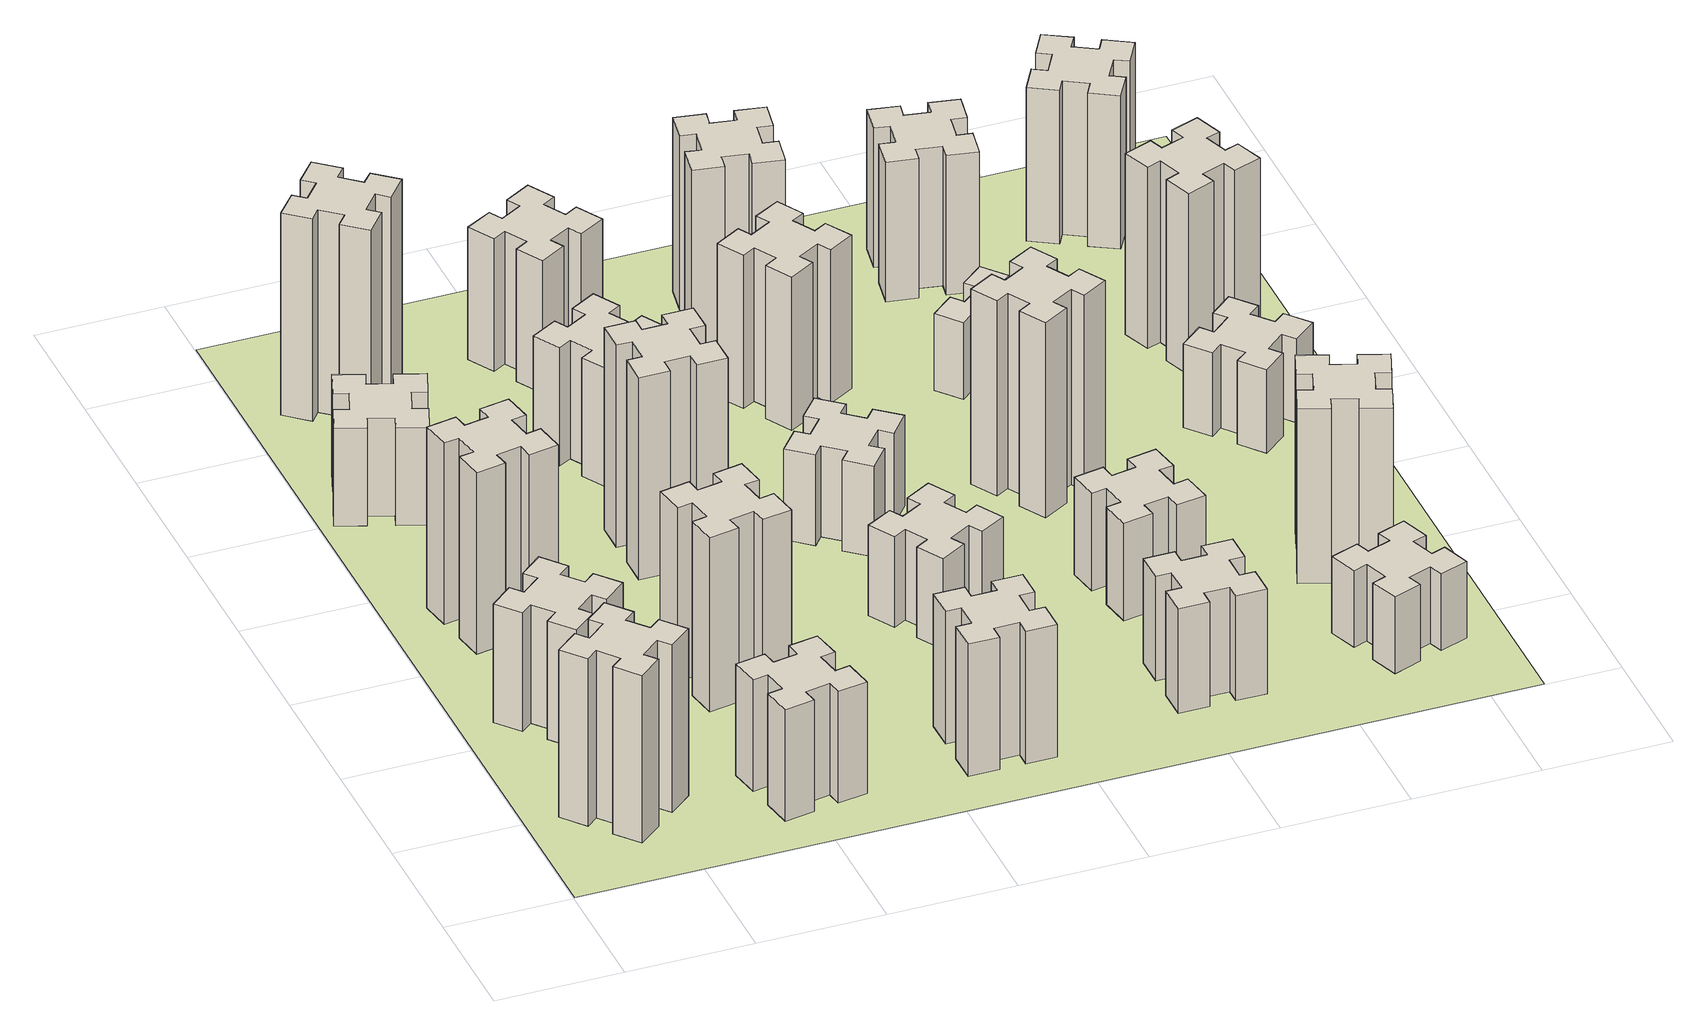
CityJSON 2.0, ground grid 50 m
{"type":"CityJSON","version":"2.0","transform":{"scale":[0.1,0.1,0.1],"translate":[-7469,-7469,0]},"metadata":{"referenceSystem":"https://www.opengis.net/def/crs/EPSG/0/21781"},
"CityObjects":{
"building1":{"type":"Building","attributes":{"class":"1000","function":"1000","usage":"1000","yearOfConstruction":2016,"roofType":"1000","measuredHeight":72,"storeysAboveGround":30,"storeysBelowGround":0},"geometry":[{"type":"Solid","lod":"1","boundaries":[[[[0,1,2,3,4,5,6,7,8,9,10,11,12,13,14,15,16,17,18,19]],[[17,16,20,21]],[[16,15,22,20]],[[15,14,23,22]],[[14,13,24,23]],[[13,12,25,24]],[[12,11,26,25]],[[11,10,27,26]],[[10,9,28,27]],[[9,8,29,28]],[[8,7,30,29]],[[7,6,31,30]],[[6,5,32,31]],[[5,4,33,32]],[[4,3,34,33]],[[3,2,35,34]],[[2,1,36,35]],[[1,0,37,36]],[[0,19,38,37]],[[19,18,39,38]],[[18,17,21,39]],[[24,25,26,27,28,29,30,31,32,33,34,35,36,37,38,39,21,20,22,23]]]]}]},
"building2":{"type":"Building","attributes":{"class":"1000","function":"1000","usage":"1000","yearOfConstruction":2016,"roofType":"1000","measuredHeight":51,"storeysAboveGround":30,"storeysBelowGround":0},"geometry":[{"type":"Solid","lod":"1","boundaries":[[[[40,41,42,43,44,45,46,47,48,49,50,51,52,53,54,55,56,57,58,59]],[[57,56,60,61]],[[56,55,62,60]],[[55,54,63,62]],[[54,53,64,63]],[[53,52,65,64]],[[52,51,66,65]],[[51,50,67,66]],[[50,49,68,67]],[[49,48,69,68]],[[48,47,70,69]],[[47,46,71,70]],[[46,45,72,71]],[[45,44,73,72]],[[44,43,74,73]],[[43,42,75,74]],[[42,41,76,75]],[[41,40,77,76]],[[40,59,78,77]],[[59,58,79,78]],[[58,57,61,79]],[[64,65,66,67,68,69,70,71,72,73,74,75,76,77,78,79,61,60,62,63]]]]}]},
"building3":{"type":"Building","attributes":{"class":"1000","function":"1000","usage":"1000","yearOfConstruction":2016,"roofType":"1000","measuredHeight":78,"storeysAboveGround":30,"storeysBelowGround":0},"geometry":[{"type":"Solid","lod":"1","boundaries":[[[[80,81,82,83,84,85,86,87,88,89,90,91,92,93,94,95,96,97,98,99]],[[97,96,100,101]],[[96,95,102,100]],[[95,94,103,102]],[[94,93,104,103]],[[93,92,105,104]],[[92,91,106,105]],[[91,90,107,106]],[[90,89,108,107]],[[89,88,109,108]],[[88,87,110,109]],[[87,86,111,110]],[[86,85,112,111]],[[85,84,113,112]],[[84,83,114,113]],[[83,82,115,114]],[[82,81,116,115]],[[81,80,117,116]],[[80,99,118,117]],[[99,98,119,118]],[[98,97,101,119]],[[104,105,106,107,108,109,110,111,112,113,114,115,116,117,118,119,101,100,102,103]]]]}]},
"building4":{"type":"Building","attributes":{"class":"1000","function":"1000","usage":"1000","yearOfConstruction":2016,"roofType":"1000","measuredHeight":42,"storeysAboveGround":30,"storeysBelowGround":0},"geometry":[{"type":"Solid","lod":"1","boundaries":[[[[120,121,122,123,124,125,126,127,128,129,130,131,132,133,134,135,136,137,138,139]],[[137,136,140,141]],[[136,135,142,140]],[[135,134,143,142]],[[134,133,144,143]],[[133,132,145,144]],[[132,131,146,145]],[[131,130,147,146]],[[130,129,148,147]],[[129,128,149,148]],[[128,127,150,149]],[[127,126,151,150]],[[126,125,152,151]],[[125,124,153,152]],[[124,123,154,153]],[[123,122,155,154]],[[122,121,156,155]],[[121,120,157,156]],[[120,139,158,157]],[[139,138,159,158]],[[138,137,141,159]],[[144,145,146,147,148,149,150,151,152,153,154,155,156,157,158,159,141,140,142,143]]]]}]},
"building5":{"type":"Building","attributes":{"class":"1000","function":"1000","usage":"1000","yearOfConstruction":2016,"roofType":"1000","measuredHeight":48,"storeysAboveGround":30,"storeysBelowGround":0},"geometry":[{"type":"Solid","lod":"1","boundaries":[[[[160,161,162,163,164,165,166,167,168,169,170,171,172,173,174,175,176,177,178,179]],[[177,176,180,181]],[[176,175,182,180]],[[175,174,183,182]],[[174,173,184,183]],[[173,172,185,184]],[[172,171,186,185]],[[171,170,187,186]],[[170,169,188,187]],[[169,168,189,188]],[[168,167,190,189]],[[167,166,191,190]],[[166,165,192,191]],[[165,164,193,192]],[[164,163,194,193]],[[163,162,195,194]],[[162,161,196,195]],[[161,160,197,196]],[[160,179,198,197]],[[179,178,199,198]],[[178,177,181,199]],[[184,185,186,187,188,189,190,191,192,193,194,195,196,197,198,199,181,180,182,183]]]]}]},
"building6":{"type":"Building","attributes":{"class":"1000","function":"1000","usage":"1000","yearOfConstruction":2016,"roofType":"1000","measuredHeight":87,"storeysAboveGround":30,"storeysBelowGround":0},"geometry":[{"type":"Solid","lod":"1","boundaries":[[[[200,201,202,203,204,205,206,207,208,209,210,211,212,213,214,215,216,217,218,219]],[[217,216,220,221]],[[216,215,222,220]],[[215,214,223,222]],[[214,213,224,223]],[[213,212,225,224]],[[212,211,226,225]],[[211,210,227,226]],[[210,209,228,227]],[[209,208,229,228]],[[208,207,230,229]],[[207,206,231,230]],[[206,205,232,231]],[[205,204,233,232]],[[204,203,234,233]],[[203,202,235,234]],[[202,201,236,235]],[[201,200,237,236]],[[200,219,238,237]],[[219,218,239,238]],[[218,217,221,239]],[[224,225,226,227,228,229,230,231,232,233,234,235,236,237,238,239,221,220,222,223]]]]}]},
"building7":{"type":"Building","attributes":{"class":"1000","function":"1000","usage":"1000","yearOfConstruction":2016,"roofType":"1000","measuredHeight":75,"storeysAboveGround":30,"storeysBelowGround":0},"geometry":[{"type":"Solid","lod":"1","boundaries":[[[[240,241,242,243,244,245,246,247,248,249,250,251,252,253,254,255,256,257,258,259]],[[257,256,260,261]],[[256,255,262,260]],[[255,254,263,262]],[[254,253,264,263]],[[253,252,265,264]],[[252,251,266,265]],[[251,250,267,266]],[[250,249,268,267]],[[249,248,269,268]],[[248,247,270,269]],[[247,246,271,270]],[[246,245,272,271]],[[245,244,273,272]],[[244,243,274,273]],[[243,242,275,274]],[[242,241,276,275]],[[241,240,277,276]],[[240,259,278,277]],[[259,258,279,278]],[[258,257,261,279]],[[264,265,266,267,268,269,270,271,272,273,274,275,276,277,278,279,261,260,262,263]]]]}]},
"building8":{"type":"Building","attributes":{"class":"1000","function":"1000","usage":"1000","yearOfConstruction":2016,"roofType":"1000","measuredHeight":87,"storeysAboveGround":30,"storeysBelowGround":0},"geometry":[{"type":"Solid","lod":"1","boundaries":[[[[280,281,282,283,284,285,286,287,288,289,290,291,292,293,294,295,296,297,298,299]],[[297,296,300,301]],[[296,295,302,300]],[[295,294,303,302]],[[294,293,304,303]],[[293,292,305,304]],[[292,291,306,305]],[[291,290,307,306]],[[290,289,308,307]],[[289,288,309,308]],[[288,287,310,309]],[[287,286,311,310]],[[286,285,312,311]],[[285,284,313,312]],[[284,283,314,313]],[[283,282,315,314]],[[282,281,316,315]],[[281,280,317,316]],[[280,299,318,317]],[[299,298,319,318]],[[298,297,301,319]],[[304,305,306,307,308,309,310,311,312,313,314,315,316,317,318,319,301,300,302,303]]]]}]},
"building9":{"type":"Building","attributes":{"class":"1000","function":"1000","usage":"1000","yearOfConstruction":2016,"roofType":"1000","measuredHeight":57,"storeysAboveGround":30,"storeysBelowGround":0},"geometry":[{"type":"Solid","lod":"1","boundaries":[[[[320,321,322,323,324,325,326,327,328,329,330,331,332,333,334,335,336,337,338,339]],[[337,336,340,341]],[[336,335,342,340]],[[335,334,343,342]],[[334,333,344,343]],[[333,332,345,344]],[[332,331,346,345]],[[331,330,347,346]],[[330,329,348,347]],[[329,328,349,348]],[[328,327,350,349]],[[327,326,351,350]],[[326,325,352,351]],[[325,324,353,352]],[[324,323,354,353]],[[323,322,355,354]],[[322,321,356,355]],[[321,320,357,356]],[[320,339,358,357]],[[339,338,359,358]],[[338,337,341,359]],[[344,345,346,347,348,349,350,351,352,353,354,355,356,357,358,359,341,340,342,343]]]]}]},
"building10":{"type":"Building","attributes":{"class":"1000","function":"1000","usage":"1000","yearOfConstruction":2016,"roofType":"1000","measuredHeight":51,"storeysAboveGround":30,"storeysBelowGround":0},"geometry":[{"type":"Solid","lod":"1","boundaries":[[[[360,361,362,363,364,365,366,367,368,369,370,371,372,373,374,375,376,377,378,379]],[[377,376,380,381]],[[376,375,382,380]],[[375,374,383,382]],[[374,373,384,383]],[[373,372,385,384]],[[372,371,386,385]],[[371,370,387,386]],[[370,369,388,387]],[[369,368,389,388]],[[368,367,390,389]],[[367,366,391,390]],[[366,365,392,391]],[[365,364,393,392]],[[364,363,394,393]],[[363,362,395,394]],[[362,361,396,395]],[[361,360,397,396]],[[360,379,398,397]],[[379,378,399,398]],[[378,377,381,399]],[[384,385,386,387,388,389,390,391,392,393,394,395,396,397,398,399,381,380,382,383]]]]}]},
"building11":{"type":"Building","attributes":{"class":"1000","function":"1000","usage":"1000","yearOfConstruction":2016,"roofType":"1000","measuredHeight":57,"storeysAboveGround":30,"storeysBelowGround":0},"geometry":[{"type":"Solid","lod":"1","boundaries":[[[[400,401,402,403,404,405,406,407,408,409,410,411,412,413,414,415,416,417,418,419]],[[417,416,420,421]],[[416,415,422,420]],[[415,414,423,422]],[[414,413,424,423]],[[413,412,425,424]],[[412,411,426,425]],[[411,410,427,426]],[[410,409,428,427]],[[409,408,429,428]],[[408,407,430,429]],[[407,406,431,430]],[[406,405,432,431]],[[405,404,433,432]],[[404,403,434,433]],[[403,402,435,434]],[[402,401,436,435]],[[401,400,437,436]],[[400,419,438,437]],[[419,418,439,438]],[[418,417,421,439]],[[424,425,426,427,428,429,430,431,432,433,434,435,436,437,438,439,421,420,422,423]]]]}]},
"building12":{"type":"Building","attributes":{"class":"1000","function":"1000","usage":"1000","yearOfConstruction":2016,"roofType":"1000","measuredHeight":39,"storeysAboveGround":30,"storeysBelowGround":0},"geometry":[{"type":"Solid","lod":"1","boundaries":[[[[440,441,442,443,444,445,446,447,448,449,450,451,452,453,454,455,456,457,458,459]],[[457,456,460,461]],[[456,455,462,460]],[[455,454,463,462]],[[454,453,464,463]],[[453,452,465,464]],[[452,451,466,465]],[[451,450,467,466]],[[450,449,468,467]],[[449,448,469,468]],[[448,447,470,469]],[[447,446,471,470]],[[446,445,472,471]],[[445,444,473,472]],[[444,443,474,473]],[[443,442,475,474]],[[442,441,476,475]],[[441,440,477,476]],[[440,459,478,477]],[[459,458,479,478]],[[458,457,461,479]],[[464,465,466,467,468,469,470,471,472,473,474,475,476,477,478,479,461,460,462,463]]]]}]},
"building13":{"type":"Building","attributes":{"class":"1000","function":"1000","usage":"1000","yearOfConstruction":2016,"roofType":"1000","measuredHeight":39,"storeysAboveGround":30,"storeysBelowGround":0},"geometry":[{"type":"Solid","lod":"1","boundaries":[[[[480,481,482,483,484,485,486,487,488,489,490,491,492,493,494,495,496,497,498,499]],[[497,496,500,501]],[[496,495,502,500]],[[495,494,503,502]],[[494,493,504,503]],[[493,492,505,504]],[[492,491,506,505]],[[491,490,507,506]],[[490,489,508,507]],[[489,488,509,508]],[[488,487,510,509]],[[487,486,511,510]],[[486,485,512,511]],[[485,484,513,512]],[[484,483,514,513]],[[483,482,515,514]],[[482,481,516,515]],[[481,480,517,516]],[[480,499,518,517]],[[499,498,519,518]],[[498,497,501,519]],[[504,505,506,507,508,509,510,511,512,513,514,515,516,517,518,519,501,500,502,503]]]]}]},
"building14":{"type":"Building","attributes":{"class":"1000","function":"1000","usage":"1000","yearOfConstruction":2016,"roofType":"1000","measuredHeight":66,"storeysAboveGround":30,"storeysBelowGround":0},"geometry":[{"type":"Solid","lod":"1","boundaries":[[[[520,521,522,523,524,525,526,527,528,529,530,531,532,533,534,535,536,537,538,539]],[[537,536,540,541]],[[536,535,542,540]],[[535,534,543,542]],[[534,533,544,543]],[[533,532,545,544]],[[532,531,546,545]],[[531,530,547,546]],[[530,529,548,547]],[[529,528,549,548]],[[528,527,550,549]],[[527,526,551,550]],[[526,525,552,551]],[[525,524,553,552]],[[524,523,554,553]],[[523,522,555,554]],[[522,521,556,555]],[[521,520,557,556]],[[520,539,558,557]],[[539,538,559,558]],[[538,537,541,559]],[[544,545,546,547,548,549,550,551,552,553,554,555,556,557,558,559,541,540,542,543]]]]}]},
"building15":{"type":"Building","attributes":{"class":"1000","function":"1000","usage":"1000","yearOfConstruction":2016,"roofType":"1000","measuredHeight":45,"storeysAboveGround":30,"storeysBelowGround":0},"geometry":[{"type":"Solid","lod":"1","boundaries":[[[[560,561,562,563,564,565,566,567,568,569,570,571,572,573,574,575,576,577,578,579]],[[577,576,580,581]],[[576,575,582,580]],[[575,574,583,582]],[[574,573,584,583]],[[573,572,585,584]],[[572,571,586,585]],[[571,570,587,586]],[[570,569,588,587]],[[569,568,589,588]],[[568,567,590,589]],[[567,566,591,590]],[[566,565,592,591]],[[565,564,593,592]],[[564,563,594,593]],[[563,562,595,594]],[[562,561,596,595]],[[561,560,597,596]],[[560,579,598,597]],[[579,578,599,598]],[[578,577,581,599]],[[584,585,586,587,588,589,590,591,592,593,594,595,596,597,598,599,581,580,582,583]]]]}]},
"building16":{"type":"Building","attributes":{"class":"1000","function":"1000","usage":"1000","yearOfConstruction":2016,"roofType":"1000","measuredHeight":75,"storeysAboveGround":30,"storeysBelowGround":0},"geometry":[{"type":"Solid","lod":"1","boundaries":[[[[600,601,602,603,604,605,606,607,608,609,610,611,612,613,614,615,616,617,618,619]],[[617,616,620,621]],[[616,615,622,620]],[[615,614,623,622]],[[614,613,624,623]],[[613,612,625,624]],[[612,611,626,625]],[[611,610,627,626]],[[610,609,628,627]],[[609,608,629,628]],[[608,607,630,629]],[[607,606,631,630]],[[606,605,632,631]],[[605,604,633,632]],[[604,603,634,633]],[[603,602,635,634]],[[602,601,636,635]],[[601,600,637,636]],[[600,619,638,637]],[[619,618,639,638]],[[618,617,621,639]],[[624,625,626,627,628,629,630,631,632,633,634,635,636,637,638,639,621,620,622,623]]]]}]},
"building17":{"type":"Building","attributes":{"class":"1000","function":"1000","usage":"1000","yearOfConstruction":2016,"roofType":"1000","measuredHeight":42,"storeysAboveGround":30,"storeysBelowGround":0},"geometry":[{"type":"Solid","lod":"1","boundaries":[[[[640,641,642,643,644,645,646,647,648,649,650,651,652,653,654,655,656,657,658,659]],[[657,656,660,661]],[[656,655,662,660]],[[655,654,663,662]],[[654,653,664,663]],[[653,652,665,664]],[[652,651,666,665]],[[651,650,667,666]],[[650,649,668,667]],[[649,648,669,668]],[[648,647,670,669]],[[647,646,671,670]],[[646,645,672,671]],[[645,644,673,672]],[[644,643,674,673]],[[643,642,675,674]],[[642,641,676,675]],[[641,640,677,676]],[[640,659,678,677]],[[659,658,679,678]],[[658,657,661,679]],[[664,665,666,667,668,669,670,671,672,673,674,675,676,677,678,679,661,660,662,663]]]]}]},
"building18":{"type":"Building","attributes":{"class":"1000","function":"1000","usage":"1000","yearOfConstruction":2016,"roofType":"1000","measuredHeight":84,"storeysAboveGround":30,"storeysBelowGround":0},"geometry":[{"type":"Solid","lod":"1","boundaries":[[[[680,681,682,683,684,685,686,687,688,689,690,691,692,693,694,695,696,697,698,699]],[[697,696,700,701]],[[696,695,702,700]],[[695,694,703,702]],[[694,693,704,703]],[[693,692,705,704]],[[692,691,706,705]],[[691,690,707,706]],[[690,689,708,707]],[[689,688,709,708]],[[688,687,710,709]],[[687,686,711,710]],[[686,685,712,711]],[[685,684,713,712]],[[684,683,714,713]],[[683,682,715,714]],[[682,681,716,715]],[[681,680,717,716]],[[680,699,718,717]],[[699,698,719,718]],[[698,697,701,719]],[[704,705,706,707,708,709,710,711,712,713,714,715,716,717,718,719,701,700,702,703]]]]}]},
"building19":{"type":"Building","attributes":{"class":"1000","function":"1000","usage":"1000","yearOfConstruction":2016,"roofType":"1000","measuredHeight":33,"storeysAboveGround":30,"storeysBelowGround":0},"geometry":[{"type":"Solid","lod":"1","boundaries":[[[[720,721,722,723,724,725,726,727,728,729,730,731,732,733,734,735,736,737,738,739]],[[737,736,740,741]],[[736,735,742,740]],[[735,734,743,742]],[[734,733,744,743]],[[733,732,745,744]],[[732,731,746,745]],[[731,730,747,746]],[[730,729,748,747]],[[729,728,749,748]],[[728,727,750,749]],[[727,726,751,750]],[[726,725,752,751]],[[725,724,753,752]],[[724,723,754,753]],[[723,722,755,754]],[[722,721,756,755]],[[721,720,757,756]],[[720,739,758,757]],[[739,738,759,758]],[[738,737,741,759]],[[744,745,746,747,748,749,750,751,752,753,754,755,756,757,758,759,741,740,742,743]]]]}]},
"building20":{"type":"Building","attributes":{"class":"1000","function":"1000","usage":"1000","yearOfConstruction":2016,"roofType":"1000","measuredHeight":33,"storeysAboveGround":30,"storeysBelowGround":0},"geometry":[{"type":"Solid","lod":"1","boundaries":[[[[760,761,762,763,764,765,766,767,768,769,770,771,772,773,774,775,776,777,778,779]],[[777,776,780,781]],[[776,775,782,780]],[[775,774,783,782]],[[774,773,784,783]],[[773,772,785,784]],[[772,771,786,785]],[[771,770,787,786]],[[770,769,788,787]],[[769,768,789,788]],[[768,767,790,789]],[[767,766,791,790]],[[766,765,792,791]],[[765,764,793,792]],[[764,763,794,793]],[[763,762,795,794]],[[762,761,796,795]],[[761,760,797,796]],[[760,779,798,797]],[[779,778,799,798]],[[778,777,781,799]],[[784,785,786,787,788,789,790,791,792,793,794,795,796,797,798,799,781,780,782,783]]]]}]},
"building21":{"type":"Building","attributes":{"class":"1000","function":"1000","usage":"1000","yearOfConstruction":2016,"roofType":"1000","measuredHeight":60,"storeysAboveGround":30,"storeysBelowGround":0},"geometry":[{"type":"Solid","lod":"1","boundaries":[[[[800,801,802,803,804,805,806,807,808,809,810,811,812,813,814,815,816,817,818,819]],[[817,816,820,821]],[[816,815,822,820]],[[815,814,823,822]],[[814,813,824,823]],[[813,812,825,824]],[[812,811,826,825]],[[811,810,827,826]],[[810,809,828,827]],[[809,808,829,828]],[[808,807,830,829]],[[807,806,831,830]],[[806,805,832,831]],[[805,804,833,832]],[[804,803,834,833]],[[803,802,835,834]],[[802,801,836,835]],[[801,800,837,836]],[[800,819,838,837]],[[819,818,839,838]],[[818,817,821,839]],[[824,825,826,827,828,829,830,831,832,833,834,835,836,837,838,839,821,820,822,823]]]]}]},
"building22":{"type":"Building","attributes":{"class":"1000","function":"1000","usage":"1000","yearOfConstruction":2016,"roofType":"1000","measuredHeight":75,"storeysAboveGround":30,"storeysBelowGround":0},"geometry":[{"type":"Solid","lod":"1","boundaries":[[[[840,841,842,843,844,845,846,847,848,849,850,851,852,853,854,855,856,857,858,859]],[[857,856,860,861]],[[856,855,862,860]],[[855,854,863,862]],[[854,853,864,863]],[[853,852,865,864]],[[852,851,866,865]],[[851,850,867,866]],[[850,849,868,867]],[[849,848,869,868]],[[848,847,870,869]],[[847,846,871,870]],[[846,845,872,871]],[[845,844,873,872]],[[844,843,874,873]],[[843,842,875,874]],[[842,841,876,875]],[[841,840,877,876]],[[840,859,878,877]],[[859,858,879,878]],[[858,857,861,879]],[[864,865,866,867,868,869,870,871,872,873,874,875,876,877,878,879,861,860,862,863]]]]}]},
"building23":{"type":"Building","attributes":{"class":"1000","function":"1000","usage":"1000","yearOfConstruction":2016,"roofType":"1000","measuredHeight":36,"storeysAboveGround":30,"storeysBelowGround":0},"geometry":[{"type":"Solid","lod":"1","boundaries":[[[[880,881,882,883,884,885,886,887,888,889,890,891,892,893,894,895,896,897,898,899]],[[897,896,900,901]],[[896,895,902,900]],[[895,894,903,902]],[[894,893,904,903]],[[893,892,905,904]],[[892,891,906,905]],[[891,890,907,906]],[[890,889,908,907]],[[889,888,909,908]],[[888,887,910,909]],[[887,886,911,910]],[[886,885,912,911]],[[885,884,913,912]],[[884,883,914,913]],[[883,882,915,914]],[[882,881,916,915]],[[881,880,917,916]],[[880,899,918,917]],[[899,898,919,918]],[[898,897,901,919]],[[904,905,906,907,908,909,910,911,912,913,914,915,916,917,918,919,901,900,902,903]]]]}]},
"building24":{"type":"Building","attributes":{"class":"1000","function":"1000","usage":"1000","yearOfConstruction":2016,"roofType":"1000","measuredHeight":78,"storeysAboveGround":30,"storeysBelowGround":0},"geometry":[{"type":"Solid","lod":"1","boundaries":[[[[920,921,922,923,924,925,926,927,928,929,930,931,932,933,934,935,936,937,938,939]],[[937,936,940,941]],[[936,935,942,940]],[[935,934,943,942]],[[934,933,944,943]],[[933,932,945,944]],[[932,931,946,945]],[[931,930,947,946]],[[930,929,948,947]],[[929,928,949,948]],[[928,927,950,949]],[[927,926,951,950]],[[926,925,952,951]],[[925,924,953,952]],[[924,923,954,953]],[[923,922,955,954]],[[922,921,956,955]],[[921,920,957,956]],[[920,939,958,957]],[[939,938,959,958]],[[938,937,941,959]],[[944,945,946,947,948,949,950,951,952,953,954,955,956,957,958,959,941,940,942,943]]]]}]},
"building25":{"type":"Building","attributes":{"class":"1000","function":"1000","usage":"1000","yearOfConstruction":2016,"roofType":"1000","measuredHeight":66,"storeysAboveGround":30,"storeysBelowGround":0},"geometry":[{"type":"Solid","lod":"1","boundaries":[[[[960,961,962,963,964,965,966,967,968,969,970,971,972,973,974,975,976,977,978,979]],[[977,976,980,981]],[[976,975,982,980]],[[975,974,983,982]],[[974,973,984,983]],[[973,972,985,984]],[[972,971,986,985]],[[971,970,987,986]],[[970,969,988,987]],[[969,968,989,988]],[[968,967,990,989]],[[967,966,991,990]],[[966,965,992,991]],[[965,964,993,992]],[[964,963,994,993]],[[963,962,995,994]],[[962,961,996,995]],[[961,960,997,996]],[[960,979,998,997]],[[979,978,999,998]],[[978,977,981,999]],[[984,985,986,987,988,989,990,991,992,993,994,995,996,997,998,999,981,980,982,983]]]]}]},
"landuse1":{"type":"LandUse","attributes":{"name":"plot1","function":"1010"},"geometry":[{"type":"MultiSurface","lod":"1","boundaries":[[[1000,1001,1002,1003]]]}]}
},
"vertices":[
[408,359,0],[484,423,0],[523,377,0],[615,454,0],[538,546,0],[492,508,0],[427,584,0],[473,623,0],[396,715,0],[304,638,0],[343,592,0],[266,527,0],[228,573,0],[136,496,0],[213,404,0],[259,443,0],[323,366,0],[277,328,0],[354,236,0],[446,313,0],[323,366,720],[277,328,720],[259,443,720],[213,404,720],[136,496,720],[228,573,720],[266,527,720],[343,592,720],[304,638,720],[396,715,720],[473,623,720],[427,584,720],[492,508,720],[538,546,720],[615,454,720],[523,377,720],[484,423,720],[408,359,720],[446,313,720],[354,236,720],
[259,1083,0],[323,1006,0],[277,968,0],[354,876,0],[446,953,0],[408,999,0],[484,1063,0],[523,1017,0],[615,1094,0],[538,1186,0],[492,1148,0],[427,1224,0],[473,1263,0],[396,1355,0],[304,1278,0],[343,1232,0],[266,1167,0],[228,1213,0],[136,1136,0],[213,1044,0],[266,1167,510],[228,1213,510],[343,1232,510],[304,1278,510],[396,1355,510],[473,1263,510],[427,1224,510],[492,1148,510],[538,1186,510],[615,1094,510],[523,1017,510],[484,1063,510],[408,999,510],[446,953,510],[354,876,510],[277,968,510],[323,1006,510],[259,1083,510],[213,1044,510],[136,1136,510],
[405,1872,0],[307,1855,0],[297,1914,0],[178,1893,0],[199,1775,0],[258,1785,0],[276,1687,0],[217,1677,0],[237,1558,0],[356,1579,0],[345,1638,0],[444,1656,0],[454,1597,0],[572,1617,0],[551,1736,0],[492,1725,0],[475,1824,0],[534,1834,0],[513,1952,0],[395,1931,0],[475,1824,780],[534,1834,780],[492,1725,780],[551,1736,780],[572,1617,780],[454,1597,780],[444,1656,780],[345,1638,780],[356,1579,780],[237,1558,780],[217,1677,780],[276,1687,780],[258,1785,780],[199,1775,780],[178,1893,780],[297,1914,780],[307,1855,780],[405,1872,780],[395,1931,780],[513,1952,780],
[191,2509,0],[285,2475,0],[264,2419,0],[377,2377,0],[418,2490,0],[362,2511,0],[396,2605,0],[452,2584,0],[493,2697,0],[380,2738,0],[360,2682,0],[266,2716,0],[287,2772,0],[174,2813,0],[133,2700,0],[189,2680,0],[155,2586,0],[99,2607,0],[57,2494,0],[170,2453,0],[155,2586,420],[99,2607,420],[189,2680,420],[133,2700,420],[174,2813,420],[287,2772,420],[266,2716,420],[360,2682,420],[380,2738,420],[493,2697,420],[452,2584,420],[396,2605,420],[362,2511,420],[418,2490,420],[377,2377,420],[264,2419,420],[285,2475,420],[191,2509,420],[170,2453,420],[57,2494,420],
[1045,492,0],[947,475,0],[937,534,0],[818,513,0],[839,395,0],[898,405,0],[916,307,0],[857,297,0],[877,178,0],[996,199,0],[985,258,0],[1084,276,0],[1094,217,0],[1212,237,0],[1191,356,0],[1132,345,0],[1115,444,0],[1174,454,0],[1153,572,0],[1035,551,0],[1115,444,480],[1174,454,480],[1132,345,480],[1191,356,480],[1212,237,480],[1094,217,480],[1084,276,480],[985,258,480],[996,199,480],[877,178,480],[857,297,480],[916,307,480],[898,405,480],[839,395,480],[818,513,480],[937,534,480],[947,475,480],[1045,492,480],[1035,551,480],[1153,572,480],
[427,3126,0],[492,3203,0],[538,3164,0],[615,3256,0],[523,3333,0],[484,3287,0],[408,3352,0],[446,3398,0],[354,3475,0],[277,3383,0],[323,3344,0],[259,3268,0],[213,3306,0],[136,3214,0],[228,3137,0],[266,3183,0],[343,3119,0],[304,3073,0],[396,2996,0],[473,3088,0],[343,3119,870],[304,3073,870],[266,3183,870],[228,3137,870],[136,3214,870],[213,3306,870],[259,3268,870],[323,3344,870],[277,3383,870],[354,3475,870],[446,3398,870],[408,3352,870],[484,3287,870],[523,3333,870],[615,3256,870],[538,3164,870],[492,3203,870],[427,3126,870],[473,3088,870],[396,2996,870],
[898,1145,0],[916,1047,0],[857,1037,0],[877,918,0],[996,939,0],[985,998,0],[1084,1016,0],[1094,957,0],[1212,977,0],[1191,1096,0],[1132,1085,0],[1115,1184,0],[1174,1194,0],[1153,1312,0],[1035,1291,0],[1045,1232,0],[947,1215,0],[937,1274,0],[818,1253,0],[839,1135,0],[947,1215,750],[937,1274,750],[1045,1232,750],[1035,1291,750],[1153,1312,750],[1174,1194,750],[1115,1184,750],[1132,1085,750],[1191,1096,750],[1212,977,750],[1094,957,750],[1084,1016,750],[985,998,750],[996,939,750],[877,918,750],[857,1037,750],[916,1047,750],[898,1145,750],[839,1135,750],[818,1253,750],
[1065,1845,0],[1165,1845,0],[1165,1785,0],[1285,1785,0],[1285,1905,0],[1225,1905,0],[1225,2005,0],[1285,2005,0],[1285,2125,0],[1165,2125,0],[1165,2065,0],[1065,2065,0],[1065,2125,0],[945,2125,0],[945,2005,0],[1005,2005,0],[1005,1905,0],[945,1905,0],[945,1785,0],[1065,1785,0],[1005,1905,870],[945,1905,870],[1005,2005,870],[945,2005,870],[945,2125,870],[1065,2125,870],[1065,2065,870],[1165,2065,870],[1165,2125,870],[1285,2125,870],[1285,2005,870],[1225,2005,870],[1225,1905,870],[1285,1905,870],[1285,1785,870],[1165,1785,870],[1165,1845,870],[1065,1845,870],[1065,1785,870],[945,1785,870],
[1805,485,0],[1705,485,0],[1705,545,0],[1585,545,0],[1585,425,0],[1645,425,0],[1645,325,0],[1585,325,0],[1585,205,0],[1705,205,0],[1705,265,0],[1805,265,0],[1805,205,0],[1925,205,0],[1925,325,0],[1865,325,0],[1865,425,0],[1925,425,0],[1925,545,0],[1805,545,0],[1865,425,570],[1925,425,570],[1865,325,570],[1925,325,570],[1925,205,570],[1805,205,570],[1805,265,570],[1705,265,570],[1705,205,570],[1585,205,570],[1585,325,570],[1645,325,570],[1645,425,570],[1585,425,570],[1585,545,570],[1705,545,570],[1705,485,570],[1805,485,570],[1805,545,570],[1925,545,570],
[1236,2607,0],[1186,2694,0],[1238,2724,0],[1178,2828,0],[1074,2768,0],[1104,2716,0],[1017,2666,0],[987,2718,0],[883,2658,0],[943,2554,0],[995,2584,0],[1045,2497,0],[993,2467,0],[1053,2363,0],[1157,2423,0],[1127,2475,0],[1214,2525,0],[1244,2473,0],[1348,2533,0],[1288,2637,0],[1214,2525,510],[1244,2473,510],[1127,2475,510],[1157,2423,510],[1053,2363,510],[993,2467,510],[1045,2497,510],[995,2584,510],[943,2554,510],[883,2658,510],[987,2718,510],[1017,2666,510],[1104,2716,510],[1074,2768,510],[1178,2828,510],[1238,2724,510],[1186,2694,510],[1236,2607,510],[1288,2637,510],[1348,2533,510],
[995,3224,0],[1045,3137,0],[993,3107,0],[1053,3003,0],[1157,3063,0],[1127,3115,0],[1214,3165,0],[1244,3113,0],[1348,3173,0],[1288,3277,0],[1236,3247,0],[1186,3334,0],[1238,3364,0],[1178,3468,0],[1074,3408,0],[1104,3356,0],[1017,3306,0],[987,3358,0],[883,3298,0],[943,3194,0],[1017,3306,570],[987,3358,570],[1104,3356,570],[1074,3408,570],[1178,3468,570],[1238,3364,570],[1186,3334,570],[1236,3247,570],[1288,3277,570],[1348,3173,570],[1244,3113,570],[1214,3165,570],[1127,3115,570],[1157,3063,570],[1053,3003,570],[993,3107,570],[1045,3137,570],[995,3224,570],[943,3194,570],[883,3298,570],
[1867,1095,0],[1954,1145,0],[1984,1093,0],[2088,1153,0],[2028,1257,0],[1976,1227,0],[1926,1314,0],[1978,1344,0],[1918,1448,0],[1814,1388,0],[1844,1336,0],[1757,1286,0],[1727,1338,0],[1623,1278,0],[1683,1174,0],[1735,1204,0],[1785,1117,0],[1733,1087,0],[1793,983,0],[1897,1043,0],[1785,1117,390],[1733,1087,390],[1735,1204,390],[1683,1174,390],[1623,1278,390],[1727,1338,390],[1757,1286,390],[1844,1336,390],[1814,1388,390],[1918,1448,390],[1978,1344,390],[1926,1314,390],[1976,1227,390],[2028,1257,390],[2088,1153,390],[1984,1093,390],[1954,1145,390],[1867,1095,390],[1897,1043,390],[1793,983,390],
[1703,1964,0],[1639,1888,0],[1593,1926,0],[1516,1834,0],[1608,1757,0],[1646,1803,0],[1723,1739,0],[1684,1693,0],[1776,1616,0],[1853,1708,0],[1807,1746,0],[1872,1823,0],[1918,1784,0],[1995,1876,0],[1903,1953,0],[1864,1907,0],[1788,1972,0],[1826,2018,0],[1734,2095,0],[1657,2003,0],[1788,1972,390],[1826,2018,390],[1864,1907,390],[1903,1953,390],[1995,1876,390],[1918,1784,390],[1872,1823,390],[1807,1746,390],[1853,1708,390],[1776,1616,390],[1684,1693,390],[1723,1739,390],[1646,1803,390],[1608,1757,390],[1516,1834,390],[1593,1926,390],[1639,1888,390],[1703,1964,390],[1657,2003,390],[1734,2095,390],
[1976,2707,0],[1926,2794,0],[1978,2824,0],[1918,2928,0],[1814,2868,0],[1844,2816,0],[1757,2766,0],[1727,2818,0],[1623,2758,0],[1683,2654,0],[1735,2684,0],[1785,2597,0],[1733,2567,0],[1793,2463,0],[1897,2523,0],[1867,2575,0],[1954,2625,0],[1984,2573,0],[2088,2633,0],[2028,2737,0],[1954,2625,660],[1984,2573,660],[1867,2575,660],[1897,2523,660],[1793,2463,660],[1733,2567,660],[1785,2597,660],[1735,2684,660],[1683,2654,660],[1623,2758,660],[1727,2818,660],[1757,2766,660],[1844,2816,660],[1814,2868,660],[1918,2928,660],[1978,2824,660],[1926,2794,660],[1976,2707,660],[2028,2737,660],[2088,2633,660],
[2485,525,0],[2485,425,0],[2425,425,0],[2425,305,0],[2545,305,0],[2545,365,0],[2645,365,0],[2645,305,0],[2765,305,0],[2765,425,0],[2705,425,0],[2705,525,0],[2765,525,0],[2765,645,0],[2645,645,0],[2645,585,0],[2545,585,0],[2545,645,0],[2425,645,0],[2425,525,0],[2545,585,450],[2545,645,450],[2645,585,450],[2645,645,450],[2765,645,450],[2765,525,450],[2705,525,450],[2705,425,450],[2765,425,450],[2765,305,450],[2645,305,450],[2645,365,450],[2545,365,450],[2545,305,450],[2425,305,450],[2425,425,450],[2485,425,450],[2485,525,450],[2425,525,450],[2425,645,450],
[1955,3167,0],[1972,3265,0],[2031,3255,0],[2052,3373,0],[1934,3394,0],[1924,3335,0],[1825,3352,0],[1836,3411,0],[1717,3432,0],[1697,3314,0],[1756,3304,0],[1738,3205,0],[1679,3216,0],[1658,3097,0],[1777,3077,0],[1787,3136,0],[1885,3118,0],[1875,3059,0],[1993,3038,0],[2014,3157,0],[1885,3118,750],[1875,3059,750],[1787,3136,750],[1777,3077,750],[1658,3097,750],[1679,3216,750],[1738,3205,750],[1756,3304,750],[1697,3314,750],[1717,3432,750],[1836,3411,750],[1825,3352,750],[1924,3335,750],[1934,3394,750],[2052,3373,750],[2031,3255,750],[1972,3265,750],[1955,3167,750],[2014,3157,750],[1993,3038,750],
[2565,998,0],[2664,1016,0],[2674,957,0],[2792,977,0],[2771,1096,0],[2712,1085,0],[2695,1184,0],[2754,1194,0],[2733,1312,0],[2615,1291,0],[2625,1232,0],[2527,1215,0],[2517,1274,0],[2398,1253,0],[2419,1135,0],[2478,1145,0],[2496,1047,0],[2437,1037,0],[2457,918,0],[2576,939,0],[2496,1047,420],[2437,1037,420],[2478,1145,420],[2419,1135,420],[2398,1253,420],[2517,1274,420],[2527,1215,420],[2625,1232,420],[2615,1291,420],[2733,1312,420],[2754,1194,420],[2695,1184,420],[2712,1085,420],[2771,1096,420],[2792,977,420],[2674,957,420],[2664,1016,420],[2565,998,420],[2576,939,420],[2457,918,420],
[2375,1844,0],[2425,1757,0],[2373,1727,0],[2433,1623,0],[2537,1683,0],[2507,1735,0],[2594,1785,0],[2624,1733,0],[2728,1793,0],[2668,1897,0],[2616,1867,0],[2566,1954,0],[2618,1984,0],[2558,2088,0],[2454,2028,0],[2484,1976,0],[2397,1926,0],[2367,1978,0],[2263,1918,0],[2323,1814,0],[2397,1926,840],[2367,1978,840],[2484,1976,840],[2454,2028,840],[2558,2088,840],[2618,1984,840],[2566,1954,840],[2616,1867,840],[2668,1897,840],[2728,1793,840],[2624,1733,840],[2594,1785,840],[2507,1735,840],[2537,1683,840],[2433,1623,840],[2373,1727,840],[2425,1757,840],[2375,1844,840],[2323,1814,840],[2263,1918,840],
[2479,2463,0],[2543,2386,0],[2497,2348,0],[2574,2256,0],[2666,2333,0],[2628,2379,0],[2704,2443,0],[2743,2397,0],[2835,2474,0],[2758,2566,0],[2712,2528,0],[2647,2604,0],[2693,2643,0],[2616,2735,0],[2524,2658,0],[2563,2612,0],[2486,2547,0],[2448,2593,0],[2356,2516,0],[2433,2424,0],[2486,2547,330],[2448,2593,330],[2563,2612,330],[2524,2658,330],[2616,2735,330],[2693,2643,330],[2647,2604,330],[2712,2528,330],[2758,2566,330],[2835,2474,330],[2743,2397,330],[2704,2443,330],[2628,2379,330],[2666,2333,330],[2574,2256,330],[2497,2348,330],[2543,2386,330],[2479,2463,330],[2433,2424,330],[2356,2516,330],
[3215,485,0],[3249,391,0],[3193,370,0],[3234,257,0],[3347,299,0],[3326,355,0],[3420,389,0],[3440,333,0],[3553,374,0],[3512,487,0],[3456,466,0],[3422,560,0],[3478,580,0],[3437,693,0],[3324,652,0],[3345,596,0],[3251,562,0],[3230,618,0],[3117,577,0],[3159,464,0],[3251,562,330],[3230,618,330],[3345,596,330],[3324,652,330],[3437,693,330],[3478,580,330],[3422,560,330],[3456,466,330],[3512,487,330],[3553,374,330],[3440,333,330],[3420,389,330],[3326,355,330],[3347,299,330],[3234,257,330],[3193,370,330],[3249,391,330],[3215,485,330],[3159,464,330],[3117,577,330],
[2695,3167,0],[2712,3265,0],[2771,3255,0],[2792,3373,0],[2674,3394,0],[2664,3335,0],[2565,3352,0],[2576,3411,0],[2457,3432,0],[2437,3314,0],[2496,3304,0],[2478,3205,0],[2419,3216,0],[2398,3097,0],[2517,3077,0],[2527,3136,0],[2625,3118,0],[2615,3059,0],[2733,3038,0],[2754,3157,0],[2625,3118,600],[2615,3059,600],[2527,3136,600],[2517,3077,600],[2398,3097,600],[2419,3216,600],[2478,3205,600],[2496,3304,600],[2437,3314,600],[2457,3432,600],[2576,3411,600],[2565,3352,600],[2664,3335,600],[2674,3394,600],[2792,3373,600],[2771,3255,600],[2712,3265,600],[2695,3167,600],[2754,3157,600],[2733,3038,600],
[3420,1102,0],[3326,1136,0],[3347,1192,0],[3234,1233,0],[3193,1120,0],[3249,1100,0],[3215,1006,0],[3159,1027,0],[3117,914,0],[3230,873,0],[3251,929,0],[3345,895,0],[3324,839,0],[3437,797,0],[3478,910,0],[3422,931,0],[3456,1025,0],[3512,1004,0],[3553,1117,0],[3440,1158,0],[3456,1025,750],[3512,1004,750],[3422,931,750],[3478,910,750],[3437,797,750],[3324,839,750],[3345,895,750],[3251,929,750],[3230,873,750],[3117,914,750],[3159,1027,750],[3215,1006,750],[3249,1100,750],[3193,1120,750],[3234,1233,750],[3347,1192,750],[3326,1136,750],[3420,1102,750],[3440,1158,750],[3553,1117,750],
[3219,1923,0],[3283,1846,0],[3237,1808,0],[3314,1716,0],[3406,1793,0],[3368,1839,0],[3444,1903,0],[3483,1857,0],[3575,1934,0],[3498,2026,0],[3452,1988,0],[3387,2064,0],[3433,2103,0],[3356,2195,0],[3264,2118,0],[3303,2072,0],[3226,2007,0],[3188,2053,0],[3096,1976,0],[3173,1884,0],[3226,2007,360],[3188,2053,360],[3303,2072,360],[3264,2118,360],[3356,2195,360],[3433,2103,360],[3387,2064,360],[3452,1988,360],[3498,2026,360],[3575,1934,360],[3483,1857,360],[3444,1903,360],[3368,1839,360],[3406,1793,360],[3314,1716,360],[3237,1808,360],[3283,1846,360],[3219,1923,360],[3173,1884,360],[3096,1976,360],
[3326,2375,0],[3420,2409,0],[3440,2353,0],[3553,2394,0],[3512,2507,0],[3456,2486,0],[3422,2580,0],[3478,2600,0],[3437,2713,0],[3324,2672,0],[3345,2616,0],[3251,2582,0],[3230,2638,0],[3117,2597,0],[3159,2484,0],[3215,2505,0],[3249,2411,0],[3193,2390,0],[3234,2277,0],[3347,2319,0],[3249,2411,780],[3193,2390,780],[3215,2505,780],[3159,2484,780],[3117,2597,780],[3230,2638,780],[3251,2582,780],[3345,2616,780],[3324,2672,780],[3437,2713,780],[3478,2600,780],[3422,2580,780],[3456,2486,780],[3512,2507,780],[3553,2394,780],[3440,2353,780],[3420,2409,780],[3326,2375,780],[3347,2319,780],[3234,2277,780],
[3137,3265,0],[3224,3215,0],[3194,3163,0],[3298,3103,0],[3358,3207,0],[3306,3237,0],[3356,3324,0],[3408,3294,0],[3468,3398,0],[3364,3458,0],[3334,3406,0],[3247,3456,0],[3277,3508,0],[3173,3568,0],[3113,3464,0],[3165,3434,0],[3115,3347,0],[3063,3377,0],[3003,3273,0],[3107,3213,0],[3115,3347,660],[3063,3377,660],[3165,3434,660],[3113,3464,660],[3173,3568,660],[3277,3508,660],[3247,3456,660],[3334,3406,660],[3364,3458,660],[3468,3398,660],[3408,3294,660],[3356,3324,660],[3306,3237,660],[3358,3207,660],[3298,3103,660],[3194,3163,660],[3224,3215,660],[3137,3265,660],[3107,3213,660],[3003,3273,660],
[5,3705,0],[3705,3705,0],[3705,5,0],[5,5,0]
]}
